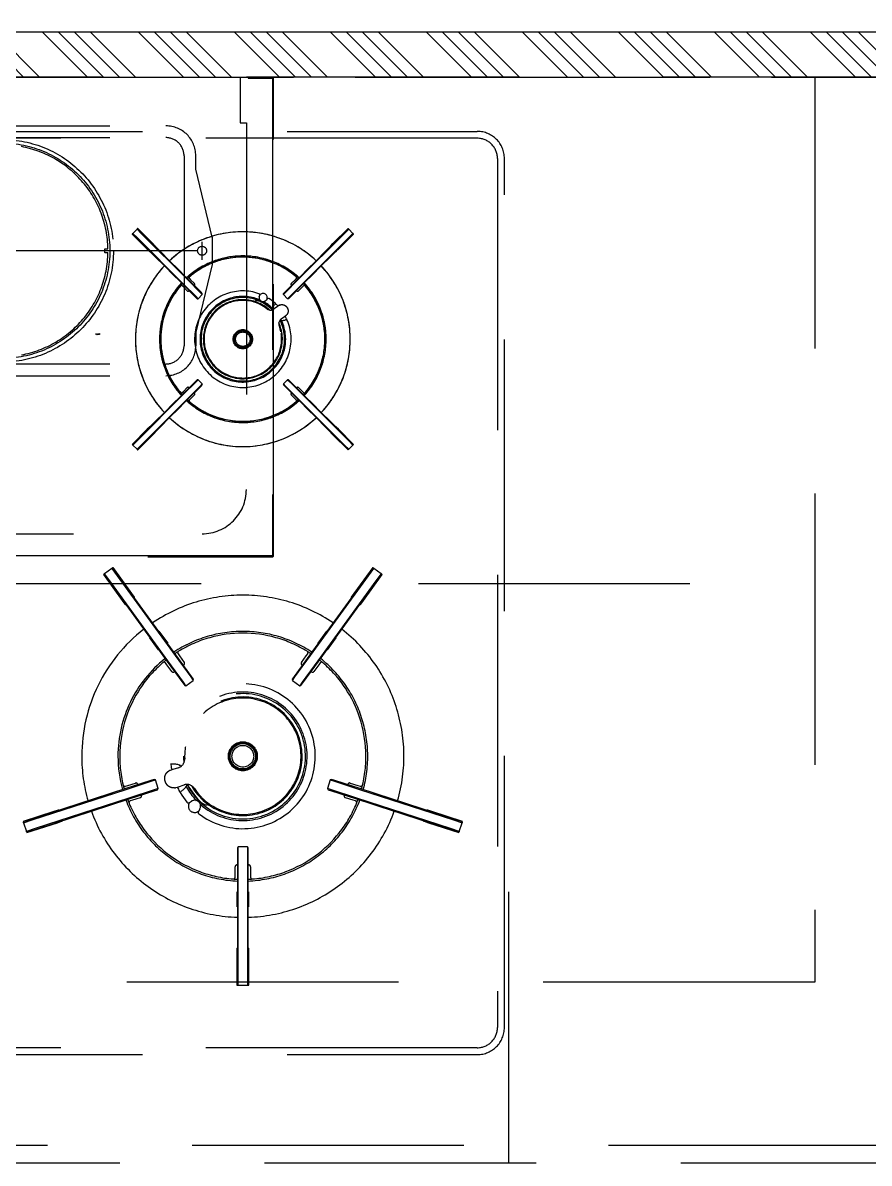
# Model space of a CAD drawing. Header units: millimetres. Extents: x 6886222 to 6919728, y 230959 to 276095.
# Drawn here: x 6907734 to 6908202, y 247744 to 248374 of the extents above; entities that cross this region are included whole.
import ezdxf
from ezdxf.xclip import XClip

# ---------------------------------------------------------------- set-up
doc = ezdxf.new("R2010")
doc.units = ezdxf.units.MM
doc.header["$LTSCALE"] = 100
doc.header["$XCLIPFRAME"] = 2
for name, pattern in [('ST-DASH', [2.7, 1.5, -1.2]), ('U-74D-EX$0$HID', [2.3, 1.5, -0.8]), ('Udw-301-L-TF$0$HID', [2.3, 1.5, -0.8])]:
    doc.linetypes.add(name, pattern=pattern)
for name, color, linetype in [('BP', 7, 'Continuous'), ('U-74D-EX$0$FUR_미설치가구', 8, 'U-74D-EX$0$HID'), ('Udw-301-L-TF$0$FUR_미설치가구', 8, 'Udw-301-L-TF$0$HID'), ('결로방지', 4, 'ST-DASH')]:
    doc.layers.add(name, color=color, linetype=linetype)
doc.layers.add('U-74D-EX$0$MC', color=152, linetype='Continuous', plot=False)
pattern_1 = [(225, (-282581.99, -505929.99), (26.5165043, -26.5165043), []), (225, (-282590.83, -505929.99), (26.5165043, -26.5165043), []), (225, (-282599.67, -505929.99), (26.5165043, -26.5165043), []), (225, (-282608.508, -505929.99), (26.5165043, -26.5165043), [])]

# ---------------------------------------------------------------- blocks, each defined once
blk = doc.blocks.new('Udw-301-L-TF$0$74D_주방가구_1')
at = {"layer": 'Udw-301-L-TF$0$FUR_미설치가구', "linetype": 'Udw-301-L-TF$0$HID'}
h = blk.add_hatch(dxfattribs=at)
h.set_pattern_fill('ANSI34', color=256, scale=50, angle=180)
h.set_pattern_definition(pattern_1)
h.paths.add_polyline_path([(-3000, -745), (-2975, -745), (-2975, -25), (-25, -25), (-25, -2480), (0, -2480), (0, 0), (-3000, 0)])
for points in [[(-25, -2480), (-25, -25), (-2975, -25), (-2975, -745), (-3000, -745), (-3000, 0), (0, 0), (0, -2480)], [(-2975, -700), (-2975, -25), (-25, -25), (-25, -2500), (-1880, -2500), (-1880, -1800), (-625, -1800), (-625, -700)]]:
    blk.add_lwpolyline(points, close=True, dxfattribs=at)
blk = doc.blocks.new('Udw-301-L-TF', base_point=(-290, 0))
at = {"rotation": 90}
blk.add_blockref('Udw-301-L-TF$0$74D_주방가구_1', (-10, -200), dxfattribs=at)
blk = doc.blocks.new('U-74D-EX$0$74D_주방가구_1')
at = {"layer": 'U-74D-EX$0$FUR_미설치가구', "linetype": 'U-74D-EX$0$HID'}
h = blk.add_hatch(dxfattribs=at)
h.set_pattern_fill('ANSI34', color=256, scale=50, angle=180)
h.set_pattern_definition(pattern_1)
h.paths.add_polyline_path([(-3000, -745), (-2975, -745), (-2975, -25), (-25, -25), (-25, -2480), (0, -2480), (0, 0), (-3000, 0)])
for p, q in [((-565, -972.49, 0), (-565, -1537.49, 0)), ((-561.2, -1537.49, 0), (-561.2, -972.49, 0)), ((-58.8, -1537.49, 0), (-58.8, -972.49, 0)), ((-55, -972.49, 0), (-55, -1537.49, 0)), ((-120.94, -1382.96, 0), (-120.94, -1166.65, 0)), ((-189.94, -1184.5, 0), (-189.94, -1365.5, 0)), ((-183.44, -1184.5, 0), (-183.44, -1365.5, 0)), ((-58.44, -1184.5, 0), (-58.44, -1365.5, 0)), ((-51.94, -1184.5, 0), (-51.94, -1365.5, 0)), ((-442.38, -1288.7, 0), (-436.91, -1305.52, 0)), ((-441.99, -1289.09, 0), (-441.67, -1288.46, 0)), ((-441.99, -1289.09, 0), (-440.6, -1293.37, 0)), ((-441.91, -1288.53, 0), (-441.67, -1288.46, 0)), ((-436.91, -1286.91, 0), (-441.67, -1288.46, 0)), ((-440.12, -1293.21, 0), (-441.67, -1288.46, 0)), ((-436.91, -1286.91, 0), (-436.68, -1286.83, 0)), ((-436.91, -1286.91, 0), (-435.37, -1291.67, 0)), ((-436.91, -1286.91, 0), (-436.28, -1287.23, 0)), ((-434.89, -1291.51, 0), (-436.28, -1287.23, 0)), ((-430.73, -1303.51, 0), (-436.2, -1286.69, 0)), ((-440.6, -1293.37, 0), (-423.76, -1345.2, 0)), ((-423.28, -1345.04, 0), (-440.12, -1293.21, 0)), ((-435.37, -1291.67, 0), (-418.53, -1343.5, 0)), ((-418.05, -1343.34, 0), (-434.89, -1291.51, 0)), ((-429.96, -1305.89, 0), (-430.73, -1303.51, 0)), ((-436.91, -1305.52, 0), (-436.14, -1307.9, 0)), ((-423.03, -1328.03, 0), (-422.93, -1328, 0)), ((-422.93, -1328, 0), (-420.4, -1335.8, 0)), ((-428.83, -1329.92, 0), (-428.73, -1329.89, 0)), ((-426.29, -1337.72, 0), (-428.83, -1329.92, 0)), ((-303.67, -1334.15, 0), (-347.76, -1366.18, 0)), ((-347.47, -1366.59, 0), (-303.37, -1334.55, 0)), ((-299.78, -1331.01, 0), (-314.09, -1341.41, 0)), ((-300.03, -1331.5, 0), (-303.67, -1334.15, 0)), ((-303.37, -1334.55, 0), (-299.33, -1331.61, 0)), ((-300.03, -1331.5, 0), (-299.33, -1331.61, 0)), ((-299.48, -1331.41, 0), (-299.33, -1331.61, 0)), ((-296.39, -1335.66, 0), (-299.33, -1331.61, 0)), ((-121.94, -1332, 0), (-121.94, -1333.49, 0)), ((-120.44, -1331.5, 0), (-121.44, -1331.5, 0)), ((-119.94, -1332, 0), (-119.94, -1333.49, 0)), ((-426.2, -1337.68, 0), (-426.29, -1337.72, 0)), ((-420.4, -1335.8, 0), (-420.49, -1335.83, 0)), ((-300.43, -1338.6, 0), (-344.53, -1370.63, 0)), ((-344.23, -1371.04, 0), (-300.14, -1339, 0)), ((-314.09, -1341.41, 0), (-316.11, -1342.88, 0)), ((-310.27, -1346.67, 0), (-295.96, -1336.27, 0)), ((-296.39, -1335.66, 0), (-300.43, -1338.6, 0)), ((-300.14, -1339, 0), (-296.5, -1336.36, 0)), ((-296.39, -1335.66, 0), (-296.5, -1336.36, 0)), ((-296.39, -1335.66, 0), (-296.24, -1335.86, 0)), ((-424.48, -1347.02, 0), (-424.88, -1345.78, 0)), ((-423.09, -1351.29, 0), (-424.48, -1347.02, 0)), ((-423.76, -1345.2, 0), (-419.25, -1359.08, 0)), ((-418.76, -1358.95, 0), (-423.28, -1345.04, 0)), ((-418.53, -1343.5, 0), (-414.01, -1357.4, 0)), ((-413.54, -1357.23, 0), (-418.05, -1343.34, 0)), ((-416.8, -1343.15, 0), (-416.4, -1344.39, 0)), ((-416.4, -1344.39, 0), (-415.01, -1348.66, 0)), ((-312.29, -1348.14, 0), (-310.27, -1346.67, 0)), ((-228.25, -1347.18, 0), (-230.61, -1349.54, 0)), ((-228.25, -1347.18, 0), (-228.13, -1347.06, 0)), ((-228.25, -1347.18, 0), (-225.89, -1349.54, 0)), ((-228.25, -1347.18, 0), (-227.78, -1347.18, 0)), ((-219.55, -1355.17, 0), (-227.89, -1346.83, 0)), ((-225.66, -1349.3, 0), (-227.78, -1347.18, 0)), ((-111.7, -1346.83, 0), (-120.04, -1355.17, 0)), ((-111.81, -1347.18, 0), (-113.93, -1349.3, 0)), ((-113.7, -1349.54, 0), (-111.34, -1347.18, 0)), ((-111.81, -1347.18, 0), (-111.34, -1347.18, 0)), ((-111.46, -1347.06, 0), (-111.34, -1347.18, 0)), ((-108.98, -1349.54, 0), (-111.34, -1347.18, 0)), ((-421.59, -1351.86, 0), (-421.83, -1351.93, 0)), ((-415.65, -1349.92, 0), (-415.89, -1350, 0)), ((-230.96, -1349.89, 0), (-222.62, -1358.23, 0)), ((-230.72, -1349.66, 0), (-230.61, -1349.54, 0)), ((-228.25, -1351.89, 0), (-230.61, -1349.54, 0)), ((-230.61, -1350.01, 0), (-230.61, -1349.54, 0)), ((-230.61, -1350.01, 0), (-228.48, -1352.13, 0)), ((-228.48, -1352.13, 0), (-202.79, -1377.82, 0)), ((-202.56, -1377.59, 0), (-228.25, -1351.89, 0)), ((-225.89, -1349.54, 0), (-200.2, -1375.23, 0)), ((-199.97, -1374.99, 0), (-225.66, -1349.3, 0)), ((-113.93, -1349.3, 0), (-139.63, -1374.99, 0)), ((-139.39, -1375.23, 0), (-113.7, -1349.54, 0)), ((-111.34, -1351.89, 0), (-137.03, -1377.59, 0)), ((-136.8, -1377.82, 0), (-111.11, -1352.13, 0)), ((-116.97, -1358.23, 0), (-108.63, -1349.89, 0)), ((-108.98, -1349.54, 0), (-111.34, -1351.89, 0)), ((-111.11, -1352.13, 0), (-108.98, -1350.01, 0)), ((-108.98, -1349.54, 0), (-108.98, -1350.01, 0)), ((-108.98, -1349.54, 0), (-108.87, -1349.66, 0)), ((-419.25, -1359.08, 0), (-418.66, -1360.89, 0)), ((-418.03, -1361.21, 0), (-418.76, -1358.95, 0)), ((-418.03, -1361.21, 0), (-413.27, -1359.67, 0)), ((-414.01, -1357.4, 0), (-413.27, -1359.67, 0)), ((-412.95, -1359.04, 0), (-413.54, -1357.23, 0)), ((-413.27, -1359.67, 0), (-412.95, -1359.04, 0)), ((-341.43, -1361.46, 0), (-334.79, -1356.64, 0)), ((-334.79, -1356.64, 0), (-334.73, -1356.72, 0)), ((-222.62, -1358.23, 0), (-221.44, -1359.41, 0)), ((-218.37, -1356.35, 0), (-219.55, -1355.17, 0)), ((-120.04, -1355.17, 0), (-121.22, -1356.35, 0)), ((-118.15, -1359.41, 0), (-116.97, -1358.23, 0)), ((-418.66, -1360.89, 0), (-418.03, -1361.21, 0)), ((-347.76, -1366.18, 0), (-359.57, -1374.76, 0)), ((-359.29, -1375.18, 0), (-347.47, -1366.59, 0)), ((-353.35, -1368.7, 0), (-349.72, -1366.06, 0)), ((-349.72, -1366.06, 0), (-348.66, -1365.29, 0)), ((-341.37, -1361.54, 0), (-341.43, -1361.46, 0)), ((-337.78, -1366.47, 0), (-337.84, -1366.39, 0)), ((-331.15, -1361.65, 0), (-337.78, -1366.47, 0)), ((-331.21, -1361.57, 0), (-331.15, -1361.65, 0)), ((-417.49, -1370.95, 0), (-417.03, -1372.36, 0)), ((-417.03, -1372.36, 0), (-416.01, -1375.51, 0)), ((-407.52, -1369.27, 0), (-407.98, -1367.86, 0)), ((-406.5, -1372.42, 0), (-407.52, -1369.27, 0)), ((-404.72, -1372.78, 0), (-404.76, -1372.78, 0)), ((-344.53, -1370.63, 0), (-356.36, -1379.23, 0)), ((-356.04, -1379.62, 0), (-344.23, -1371.04, 0)), ((-353.42, -1370.3, 0), (-353.57, -1370.1, 0)), ((-344.72, -1372.94, 0), (-348.35, -1375.57, 0)), ((-343.66, -1372.17, 0), (-344.72, -1372.94, 0)), ((-210.43, -1370.28, 0), (-210.38, -1370.23, 0)), ((-206.56, -1374.14, 0), (-210.43, -1370.28, 0)), ((-207.55, -1367.4, 0), (-207.51, -1367.36, 0)), ((-207.51, -1367.36, 0), (-203.64, -1371.22, 0)), ((-203.64, -1371.22, 0), (-203.69, -1371.27, 0)), ((-135.95, -1371.22, 0), (-132.08, -1367.36, 0)), ((-135.9, -1371.27, 0), (-135.95, -1371.22, 0)), ((-129.16, -1370.28, 0), (-133.03, -1374.14, 0)), ((-132.08, -1367.36, 0), (-132.04, -1367.4, 0)), ((-129.21, -1370.23, 0), (-129.16, -1370.28, 0)), ((-425.82, -1378.44, 0), (-425.06, -1379.57, 0)), ((-417.2, -1376.82, 0), (-417.24, -1376.85, 0)), ((-361.22, -1376.58, 0), (-359.29, -1375.18, 0)), ((-361.11, -1375.88, 0), (-361.22, -1376.58, 0)), ((-361.22, -1376.58, 0), (-358.28, -1380.62, 0)), ((-359.57, -1374.76, 0), (-361.11, -1375.88, 0)), ((-356.36, -1379.23, 0), (-358.28, -1380.62, 0)), ((-357.58, -1380.74, 0), (-356.04, -1379.62, 0)), ((-349.75, -1375.35, 0), (-349.9, -1375.15, 0)), ((-206.52, -1374.1, 0), (-206.56, -1374.14, 0)), ((-202.67, -1379.12, 0), (-203.29, -1378.51, 0)), ((-202.79, -1377.82, 0), (-195.91, -1384.7, 0)), ((-200.55, -1381.24, 0), (-202.67, -1379.12, 0)), ((-195.66, -1384.48, 0), (-202.56, -1377.59, 0)), ((-200.2, -1375.23, 0), (-193.31, -1382.12, 0)), ((-193.08, -1381.87, 0), (-199.97, -1374.99, 0)), ((-199.28, -1374.5, 0), (-198.66, -1375.12, 0)), ((-198.66, -1375.12, 0), (-196.55, -1377.23, 0)), ((-196.55, -1378.18, 0), (-196.67, -1378.29, 0)), ((-68.44, -1375.5, 0), (-173.44, -1375.5, 0)), ((-139.63, -1374.99, 0), (-146.51, -1381.87, 0)), ((-146.28, -1382.12, 0), (-139.39, -1375.23, 0)), ((-137.03, -1377.59, 0), (-143.93, -1384.48, 0)), ((-143.68, -1384.7, 0), (-136.8, -1377.82, 0)), ((-143.04, -1377.23, 0), (-140.93, -1375.12, 0)), ((-142.93, -1378.29, 0), (-143.04, -1378.18, 0)), ((-140.93, -1375.12, 0), (-140.31, -1374.5, 0)), ((-136.92, -1379.12, 0), (-139.04, -1381.24, 0)), ((-136.3, -1378.51, 0), (-136.92, -1379.12, 0)), ((-133.03, -1374.14, 0), (-133.07, -1374.1, 0)), ((-429.47, -1384.14, 0), (-430.63, -1383.42, 0)), ((-358.28, -1380.62, 0), (-357.58, -1380.74, 0)), ((-199.49, -1381.12, 0), (-199.61, -1381.24, 0)), ((-195.91, -1384.7, 0), (-195.02, -1385.6, 0)), ((-194.54, -1385.6, 0), (-195.66, -1384.48, 0)), ((-195.02, -1385.6, 0), (-194.54, -1385.6, 0)), ((-194.54, -1385.6, 0), (-192.19, -1383.24, 0)), ((-193.31, -1382.12, 0), (-192.19, -1383.24, 0)), ((-192.19, -1382.77, 0), (-193.08, -1381.87, 0)), ((-192.19, -1383.24, 0), (-192.19, -1382.77, 0)), ((-165.94, -1382, 0), (-173.44, -1382, 0)), ((-128.44, -1391, 0), (-165.94, -1382, 0)), ((-146.51, -1381.87, 0), (-147.4, -1382.77, 0)), ((-147.4, -1383.24, 0), (-146.28, -1382.12, 0)), ((-147.4, -1382.77, 0), (-147.4, -1383.24, 0)), ((-147.4, -1383.24, 0), (-145.05, -1385.6, 0)), ((-143.93, -1384.48, 0), (-145.05, -1385.6, 0)), ((-145.05, -1385.6, 0), (-144.57, -1385.6, 0)), ((-144.57, -1385.6, 0), (-143.68, -1384.7, 0)), ((-139.98, -1381.24, 0), (-140.1, -1381.12, 0)), ((-125.94, -1385.5, 0), (-115.94, -1385.5, 0)), ((-113.44, -1391, 0), (-75.94, -1382, 0)), ((-75.94, -1382, 0), (-68.44, -1382, 0)), ((-113.44, -1391, 0), (-128.44, -1391, 0)), ((-509, -1404.74, 0), (-526.69, -1404.74, 0)), ((-506.5, -1404.74, 0), (-509, -1404.74, 0)), ((-483.3, -1404.89, 0), (-475.1, -1404.89, 0)), ((-483.3, -1404.99, 0), (-483.3, -1404.89, 0)), ((-475.1, -1404.89, 0), (-475.1, -1404.99, 0)), ((-466.99, -1403.74, 0), (-465.69, -1403.74, 0)), ((-465.69, -1403.74, 0), (-461.2, -1403.74, 0)), ((-460.2, -1404.74, 0), (-460.2, -1404.99, 0)), ((-405.5, -1402.68, 0), (-405.78, -1402.25, 0)), ((-403.27, -1400.6, 0), (-402.99, -1401.03, 0)), ((-526.7, -1405.49, 0), (-526.2, -1404.99, 0)), ((-526.7, -1405.49, 0), (-526.7, -1405.24, 0)), ((-526.7, -1405.49, 0), (-526.7, -1410.49, 0)), ((-526.7, -1405.49, 0), (-521.7, -1405.49, 0)), ((-521.7, -1410.49, 0), (-526.7, -1410.49, 0)), ((-526.2, -1410.99, 0), (-526.7, -1410.49, 0)), ((-526.7, -1410.74, 0), (-526.7, -1410.49, 0)), ((-521.7, -1404.99, 0), (-526.2, -1404.99, 0)), ((-526.2, -1410.99, 0), (-521.7, -1410.99, 0)), ((-467.2, -1404.99, 0), (-521.7, -1404.99, 0)), ((-521.7, -1405.49, 0), (-467.2, -1405.49, 0)), ((-467.2, -1410.49, 0), (-521.7, -1410.49, 0)), ((-521.7, -1410.99, 0), (-467.2, -1410.99, 0)), ((-483.3, -1411.09, 0), (-483.3, -1410.99, 0)), ((-475.1, -1411.09, 0), (-483.3, -1411.09, 0)), ((-475.1, -1410.99, 0), (-475.1, -1411.09, 0)), ((-452.6, -1404.99, 0), (-467.2, -1404.99, 0)), ((-467.2, -1405.49, 0), (-452.58, -1405.49, 0)), ((-452.58, -1410.49, 0), (-467.2, -1410.49, 0)), ((-467.2, -1410.99, 0), (-452.6, -1410.99, 0)), ((-460.2, -1410.99, 0), (-460.2, -1411.24, 0)), ((-450.7, -1404.99, 0), (-452.6, -1404.99, 0)), ((-452.6, -1410.99, 0), (-450.7, -1410.99, 0)), ((-452.58, -1405.49, 0), (-450.2, -1405.49, 0)), ((-450.2, -1410.49, 0), (-452.58, -1410.49, 0)), ((-450.2, -1405.49, 0), (-450.7, -1404.99, 0)), ((-450.7, -1410.99, 0), (-450.2, -1410.49, 0)), ((-450.2, -1410.49, 0), (-450.2, -1405.49, 0)), ((-50.3, -1409.94, 0), (-252.8, -1409.94, 0)), ((-25, -1406.44, 0), (-50.3, -1406.44, 0)), ((-50.3, -1406.44, 0), (-50.3, -1409.94, 0)), ((-526.69, -1411.24, 0), (-509, -1411.24, 0)), ((-509, -1411.24, 0), (-506.5, -1411.24, 0)), ((-465.69, -1412.24, 0), (-466.99, -1412.24, 0)), ((-461.2, -1412.24, 0), (-465.69, -1412.24, 0)), ((-170.21, -1413.31, 0), (-170.24, -1412.97, 0)), ((-168.26, -1412.75, 0), (-168.22, -1413.09, 0)), ((-146.32, -1417.08, 0), (-145.44, -1417.3, 0)), ((-147.47, -1421.45, 0), (-148.18, -1420.89, 0)), ((-159.67, -1429.38, 0), (-159.65, -1429.38, 0)), ((-158.47, -1429.25, 0), (-157.17, -1431.03, 0)), ((-151.78, -1427.11, 0), (-153.08, -1425.33, 0)), ((-152.59, -1424.25, 0), (-152.58, -1424.23, 0)), ((-151.2, -1427.92, 0), (-151.78, -1427.11, 0)), ((-358.28, -1435.36, 0), (-361.22, -1439.4, 0)), ((-357.58, -1435.25, 0), (-358.28, -1435.36, 0)), ((-358.28, -1435.36, 0), (-356.36, -1436.76, 0)), ((-356.04, -1436.37, 0), (-357.58, -1435.25, 0)), ((-344.23, -1444.95, 0), (-356.04, -1436.37, 0)), ((-195.91, -1431.28, 0), (-202.79, -1438.16, 0)), ((-202.67, -1436.86, 0), (-200.55, -1434.74, 0)), ((-202.56, -1438.4, 0), (-195.66, -1431.5, 0)), ((-193.31, -1433.86, 0), (-200.2, -1440.75, 0)), ((-199.97, -1440.99, 0), (-193.08, -1434.11, 0)), ((-199.61, -1434.74, 0), (-199.49, -1434.86, 0)), ((-195.02, -1430.38, 0), (-195.91, -1431.28, 0)), ((-195.66, -1431.5, 0), (-194.54, -1430.38, 0)), ((-194.54, -1430.38, 0), (-195.02, -1430.38, 0)), ((-192.19, -1432.74, 0), (-194.54, -1430.38, 0)), ((-192.19, -1432.74, 0), (-193.31, -1433.86, 0)), ((-193.08, -1434.11, 0), (-192.19, -1433.21, 0)), ((-192.19, -1433.21, 0), (-192.19, -1432.74, 0)), ((-157.17, -1431.03, 0), (-156.59, -1431.83, 0)), ((-147.4, -1432.74, 0), (-145.05, -1430.38, 0)), ((-147.4, -1432.74, 0), (-146.28, -1433.86, 0)), ((-147.4, -1433.21, 0), (-147.4, -1432.74, 0)), ((-146.51, -1434.11, 0), (-147.4, -1433.21, 0)), ((-139.63, -1440.99, 0), (-146.51, -1434.11, 0)), ((-146.28, -1433.86, 0), (-139.39, -1440.75, 0)), ((-143.93, -1431.5, 0), (-145.05, -1430.38, 0)), ((-145.05, -1430.38, 0), (-144.57, -1430.38, 0)), ((-144.57, -1430.38, 0), (-143.68, -1431.28, 0)), ((-137.03, -1438.4, 0), (-143.93, -1431.5, 0)), ((-143.68, -1431.28, 0), (-136.8, -1438.16, 0)), ((-139.98, -1434.74, 0), (-140.1, -1434.86, 0)), ((-136.92, -1436.86, 0), (-139.04, -1434.74, 0)), ((-359.29, -1440.8, 0), (-361.22, -1439.4, 0)), ((-361.22, -1439.4, 0), (-361.11, -1440.1, 0)), ((-361.11, -1440.1, 0), (-359.57, -1441.22, 0)), ((-359.57, -1441.22, 0), (-347.76, -1449.8, 0)), ((-347.47, -1449.4, 0), (-359.29, -1440.8, 0)), ((-356.36, -1436.76, 0), (-344.53, -1445.35, 0)), ((-349.9, -1440.83, 0), (-349.75, -1440.63, 0)), ((-348.35, -1440.41, 0), (-344.72, -1443.05, 0)), ((-202.79, -1438.16, 0), (-228.48, -1463.85, 0)), ((-228.25, -1464.09, 0), (-202.56, -1438.4, 0)), ((-200.2, -1440.75, 0), (-225.89, -1466.45, 0)), ((-225.66, -1466.68, 0), (-199.97, -1440.99, 0)), ((-210.43, -1445.7, 0), (-206.56, -1441.84, 0)), ((-206.56, -1441.84, 0), (-206.52, -1441.89, 0)), ((-203.29, -1437.47, 0), (-202.67, -1436.86, 0)), ((-198.66, -1440.87, 0), (-199.28, -1441.48, 0)), ((-196.55, -1438.75, 0), (-198.66, -1440.87, 0)), ((-196.67, -1437.69, 0), (-196.55, -1437.81, 0)), ((-142.93, -1437.69, 0), (-143.04, -1437.81, 0)), ((-143.04, -1438.75, 0), (-140.93, -1440.87, 0)), ((-140.93, -1440.87, 0), (-140.31, -1441.48, 0)), ((-113.93, -1466.68, 0), (-139.63, -1440.99, 0)), ((-139.39, -1440.75, 0), (-113.7, -1466.45, 0)), ((-111.34, -1464.09, 0), (-137.03, -1438.4, 0)), ((-136.3, -1437.47, 0), (-136.92, -1436.86, 0)), ((-136.8, -1438.16, 0), (-111.11, -1463.85, 0)), ((-133.03, -1441.84, 0), (-133.07, -1441.89, 0)), ((-129.16, -1445.7, 0), (-133.03, -1441.84, 0)), ((-353.57, -1445.89, 0), (-353.42, -1445.69, 0)), ((-349.72, -1449.92, 0), (-353.35, -1447.28, 0)), ((-344.72, -1443.05, 0), (-343.66, -1443.81, 0)), ((-344.53, -1445.35, 0), (-300.43, -1477.38, 0)), ((-300.14, -1476.98, 0), (-344.23, -1444.95, 0)), ((-210.38, -1445.75, 0), (-210.43, -1445.7, 0)), ((-207.51, -1448.63, 0), (-207.55, -1448.58, 0)), ((-203.64, -1444.76, 0), (-207.51, -1448.63, 0)), ((-203.69, -1444.71, 0), (-203.64, -1444.76, 0)), ((-135.9, -1444.71, 0), (-135.95, -1444.76, 0)), ((-135.95, -1444.76, 0), (-132.08, -1448.63, 0)), ((-132.08, -1448.63, 0), (-132.04, -1448.58, 0)), ((-129.21, -1445.75, 0), (-129.16, -1445.7, 0)), ((-418.66, -1455.09, 0), (-419.25, -1456.9, 0)), ((-418.76, -1457.03, 0), (-418.03, -1454.77, 0)), ((-418.03, -1454.77, 0), (-418.66, -1455.09, 0)), ((-413.27, -1456.32, 0), (-418.03, -1454.77, 0)), ((-348.66, -1450.69, 0), (-349.72, -1449.92, 0)), ((-347.76, -1449.8, 0), (-303.67, -1481.83, 0)), ((-303.37, -1481.43, 0), (-347.47, -1449.4, 0)), ((-341.43, -1454.52, 0), (-341.37, -1454.44, 0)), ((-334.79, -1459.34, 0), (-341.43, -1454.52, 0)), ((-337.84, -1449.59, 0), (-337.78, -1449.51, 0)), ((-337.78, -1449.51, 0), (-331.15, -1454.33, 0)), ((-331.15, -1454.33, 0), (-331.21, -1454.41, 0)), ((-419.25, -1456.9, 0), (-423.76, -1470.79, 0)), ((-423.28, -1470.94, 0), (-418.76, -1457.03, 0)), ((-414.01, -1458.58, 0), (-418.53, -1472.48, 0)), ((-418.05, -1472.64, 0), (-413.54, -1458.76, 0)), ((-413.27, -1456.32, 0), (-414.01, -1458.58, 0)), ((-413.54, -1458.76, 0), (-412.95, -1456.95, 0)), ((-412.95, -1456.95, 0), (-413.27, -1456.32, 0)), ((-334.73, -1459.26, 0), (-334.79, -1459.34, 0)), ((-222.62, -1457.75, 0), (-230.96, -1466.09, 0)), ((-227.89, -1469.15, 0), (-219.55, -1460.81, 0)), ((-221.44, -1456.57, 0), (-222.62, -1457.75, 0)), ((-219.55, -1460.81, 0), (-218.37, -1459.63, 0)), ((-120.04, -1460.81, 0), (-121.22, -1459.63, 0)), ((-111.7, -1469.15, 0), (-120.04, -1460.81, 0)), ((-118.15, -1456.57, 0), (-116.97, -1457.75, 0)), ((-116.97, -1457.75, 0), (-108.63, -1466.09, 0)), ((-424.48, -1468.96, 0), (-423.09, -1464.69, 0)), ((-421.83, -1464.05, 0), (-421.59, -1464.13, 0)), ((-415.01, -1467.32, 0), (-416.4, -1471.59, 0)), ((-415.89, -1465.98, 0), (-415.65, -1466.06, 0)), ((-310.27, -1469.31, 0), (-312.29, -1467.84, 0)), ((-230.61, -1466.45, 0), (-230.72, -1466.33, 0)), ((-228.48, -1463.85, 0), (-230.61, -1465.97, 0)), ((-230.61, -1466.45, 0), (-228.25, -1464.09, 0)), ((-230.61, -1466.45, 0), (-230.61, -1465.97, 0)), ((-230.61, -1466.45, 0), (-228.25, -1468.8, 0)), ((-225.89, -1466.45, 0), (-228.25, -1468.8, 0)), ((-227.78, -1468.8, 0), (-225.66, -1466.68, 0)), ((-111.81, -1468.8, 0), (-113.93, -1466.68, 0)), ((-113.7, -1466.45, 0), (-111.34, -1468.8, 0)), ((-108.98, -1466.45, 0), (-111.34, -1464.09, 0)), ((-108.98, -1466.45, 0), (-111.34, -1468.8, 0)), ((-111.11, -1463.85, 0), (-108.98, -1465.97, 0)), ((-108.98, -1466.45, 0), (-108.98, -1465.97, 0)), ((-108.98, -1466.45, 0), (-108.87, -1466.33, 0)), ((-423.76, -1470.79, 0), (-440.6, -1522.62, 0)), ((-440.12, -1522.77, 0), (-423.28, -1470.94, 0)), ((-418.53, -1472.48, 0), (-435.37, -1524.32, 0)), ((-434.89, -1524.47, 0), (-418.05, -1472.64, 0)), ((-424.88, -1470.2, 0), (-424.48, -1468.96, 0)), ((-416.4, -1471.59, 0), (-416.8, -1472.83, 0)), ((-316.11, -1473.1, 0), (-314.09, -1474.57, 0)), ((-295.96, -1479.71, 0), (-310.27, -1469.31, 0)), ((-227.78, -1468.8, 0), (-228.25, -1468.8, 0)), ((-228.13, -1468.92, 0), (-228.25, -1468.8, 0)), ((-111.81, -1468.8, 0), (-111.34, -1468.8, 0)), ((-111.46, -1468.92, 0), (-111.34, -1468.8, 0)), ((-428.83, -1486.07, 0), (-426.29, -1478.27, 0)), ((-426.29, -1478.27, 0), (-426.2, -1478.3, 0)), ((-420.4, -1480.18, 0), (-422.93, -1487.98, 0)), ((-420.49, -1480.15, 0), (-420.4, -1480.18, 0)), ((-314.09, -1474.57, 0), (-299.78, -1484.97, 0)), ((-300.43, -1477.38, 0), (-296.39, -1480.32, 0)), ((-296.5, -1479.63, 0), (-300.14, -1476.98, 0)), ((-299.33, -1484.37, 0), (-296.39, -1480.32, 0)), ((-296.5, -1479.63, 0), (-296.39, -1480.32, 0)), ((-296.24, -1480.12, 0), (-296.39, -1480.32, 0)), ((-428.73, -1486.1, 0), (-428.83, -1486.07, 0)), ((-303.67, -1481.83, 0), (-300.03, -1484.48, 0)), ((-299.33, -1484.37, 0), (-303.37, -1481.43, 0)), ((-299.33, -1484.37, 0), (-300.03, -1484.48, 0)), ((-299.33, -1484.37, 0), (-299.48, -1484.57, 0)), ((-422.93, -1487.98, 0), (-423.03, -1487.95, 0)), ((-436.91, -1510.46, 0), (-442.38, -1527.29, 0)), ((-436.14, -1508.08, 0), (-436.91, -1510.46, 0)), ((-430.73, -1512.47, 0), (-429.96, -1510.09, 0)), ((-436.2, -1529.3, 0), (-430.73, -1512.47, 0)), ((-440.6, -1522.62, 0), (-441.99, -1526.9, 0)), ((-441.67, -1527.53, 0), (-440.12, -1522.77, 0)), ((-435.37, -1524.32, 0), (-436.91, -1529.07, 0)), ((-436.28, -1528.75, 0), (-434.89, -1524.47, 0)), ((-441.67, -1527.53, 0), (-441.99, -1526.9, 0)), ((-441.67, -1527.53, 0), (-441.91, -1527.45, 0)), ((-441.67, -1527.53, 0), (-436.91, -1529.07, 0)), ((-436.28, -1528.75, 0), (-436.91, -1529.07, 0)), ((-436.68, -1529.15, 0), (-436.91, -1529.07, 0)), ((-70, -1548.69, 0), (-550, -1548.69, 0)), ((-625, -1555, 0), (-415, -1555, 0)), ((-625, -1555, 0), (-425, -1555, 0)), ((-550, -1552.49, 0), (-70, -1552.49, 0))]:
    blk.add_line(p, q, dxfattribs=at)
for points in [[(-25, -2480), (-25, -25), (-2975, -25), (-2975, -745), (-3000, -745), (-3000, 0), (0, 0), (0, -2480)], [(-2975, -700), (-2975, -25), (-25, -25), (-25, -2500), (-1880, -2500), (-1880, -1800), (-625, -1800), (-625, -700)]]:
    blk.add_lwpolyline(points, close=True, dxfattribs=at)
blk.add_lwpolyline([(-2975, -690), (-615, -690), (-615, -1810), (-1870, -1810), (-1870, -2490), (-345, -2490)], dxfattribs=at)
at = {"layer": 'U-74D-EX$0$FUR_미설치가구', "linetype": 'U-74D-EX$0$HID', "elevation": 0}
blk.add_lwpolyline([(-525, -825.94), (-25, -825.94), (-25, -1723.94), (-525, -1723.94)], close=True, dxfattribs=at)
for points in [[(-25.6, -1424.34), (-289.4, -1424.34), (-289.4, -1125.54), (-25.6, -1125.54), (-25.6, -1138.94), (-25, -1138.94), (-25, -1125.54, 0.414214), (-25.6, -1124.94), (-289.4, -1124.94, 0.414214), (-290, -1125.54), (-290, -1424.34, 0.414214), (-289.4, -1424.94), (-25.6, -1424.94, 0.414214), (-25, -1424.34), (-25, -1410.94), (-25.6, -1410.94)], [(-166.57, -1328.86), (-167.14, -1328.86), (-167.34, -1327.58, 0.138775), (-166.93, -1326.56)]]:
    blk.add_lwpolyline(points, format="xyb", close=True, dxfattribs=at)
blk.add_lwpolyline([(-25, -1143.44), (-50.3, -1143.44), (-50.3, -1139.94), (-252.8, -1139.94, 0.414214), (-277.3, -1164.44), (-277.3, -1385.44)], format="xyb", dxfattribs=at)
at = {"layer": 'U-74D-EX$0$FUR_미설치가구', "linetype": 'U-74D-EX$0$HID'}
for centre, radius in [((-120.94, -1275, 0), 61.5), ((-120.94, -1275, 0), 59.5), ((-120.94, -1385.5, 0), 2.5), ((-400.2, -1407.99, 0), 8), ((-400.2, -1407.99, 0), 7.5), ((-400.2, -1407.99, 0), 7), ((-400.2, -1407.99, 0), 6), ((-169.8, -1407.99, 0), 5.33), ((-169.8, -1407.99, 0), 5), ((-169.8, -1407.99, 0), 4.67), ((-169.8, -1407.99, 0), 4)]:
    blk.add_circle(centre, radius, dxfattribs=at)
for centre, radius, start, end in [((-440.75, -1292.66, 0), 4.29, 105.61333, 112.29689), ((-435.29, -1290.49, 0), 3.91, 103.38, 110.70979), ((-120.94, -1275, 0.12), 58.5, 190.48971, 269.02054), ((-120.94, -1275, 0.12), 58.5, 270.97946, 349.51029), ((-435.66, -1307.74, 0), 0.5, 198, 258), ((-430.43, -1306.04, 0), 0.5, 318, 18), ((-400.2, -1407.99, 0), 89, 90, 106.06832), ((-400.2, -1407.99, 0), 89, 37.93168, 90), ((-400.2, -1407.99, 0), 89, 109.93168, 178.06832), ((-303.05, -1333.79, 0), 4.29, 33.61333, 40.29689), ((-121.44, -1332, 0), 0.5, 90, 180), ((-120.44, -1332, 0), 0.5, 0, 90), ((-400.2, -1407.99, 0), 69, 90, 105.50809), ((-400.2, -1407.99, 0), 68, 103.5058, 105.21964), ((-415.85, -1342.84, 0), 1, 103.5058, 198), ((-400.2, -1407.99, 0), 68, 40.4942, 103.5058), ((-400.2, -1407.99, 0), 69, 38.49191, 90), ((-299.3, -1338.31, 0), 3.91, 31.38, 38.70979), ((-400.2, -1407.99, 0), 69, 110.49191, 177.50809), ((-400.2, -1407.99, 0), 68, 112.4942, 175.5058), ((-400.2, -1407.99, 0), 68, 110.78036, 112.49403), ((-425.83, -1346.09, 0), 1, 18, 112.4942), ((-400.2, -1407.99, 0), 68, 110.52858, 110.78036), ((-400.2, -1407.99, 0), 68, 105.21964, 105.47142), ((-315.82, -1343.29, 0), 0.5, 126, 186), ((-312.59, -1347.73, 0), 0.5, 246, 306), ((-226.2, -1348.82, 0), 2.61, 130.38, 137.70979), ((-113.56, -1349, 0), 2.86, 42.61333, 49.29689), ((-422.14, -1350.98, 0), 1, 198, 288), ((-415.96, -1348.97, 0), 1, 288, 18), ((-228.79, -1351.76, 0), 2.86, 132.61333, 139.29689), ((-169.8, -1407.99, 0), 59.33, 46.93168, 133.06832), ((-169.8, -1407.99, 0), 59.33, 46.93168, 115.06832), ((-110.62, -1351.58, 0), 2.61, 40.38, 47.70979), ((-400.2, -1407.99, 0), 89, 325.93168, 34.06832), ((-221.2, -1359.18, 0), 0.333, 225, 285), ((-218.61, -1356.58, 0), 0.333, 345, 45), ((-169.8, -1407.99, 0), 59.33, 118.93168, 133.06832), ((-120.98, -1356.58, 0), 0.333, 135, 195), ((-118.39, -1359.18, 0), 0.333, 255, 315), ((-349.25, -1364.48, 0), 1, 306, 40.4942), ((-400.2, -1407.99, 0), 68, 38.52858, 38.78036), ((-169.8, -1407.99, 0), 46, 47.49191, 132.50809), ((-169.8, -1407.99, 0), 45.33, 47.52858, 132.47142), ((-173.44, -1365.5, 0), 16.5, 180, 270), ((-169.8, -1407.99, 0), 46, 47.49191, 114.50809), ((-169.8, -1407.99, 0), 45.33, 49.4942, 112.5058), ((-173.44, -1365.5, 0), 10, 180, 270), ((-68.44, -1365.5, 0), 16.5, 270, 0), ((-68.44, -1365.5, 0), 10, 270, 0), ((-400.2, -1407.99, 0), 40, 142.53685, 95.86136), ((-400.2, -1407.99, 0), 35.5, 139.16928, 97.32141), ((-400.2, -1407.99, 0), 34.6, 117.59635, 98.40365), ((-400.2, -1407.99, 0), 40, 120.13864, 129.46315), ((-400.2, -1407.99, 0), 40, 119.11777, 120.13864), ((-400.2, -1407.99, 0), 40, 115.18076, 119.11777), ((-413.65, -1369.67, 0), 4.05, 188.25823, 198.32744), ((-411.73, -1369.03, 0), 3.93, 17.68909, 27.82432), ((-411.87, -1369.1, 0), 4.08, 17.78958, 18.0231), ((-411.83, -1369.5, 0), 4.16, 17.66822, 17.85539), ((-400.2, -1407.99, 0), 40, 96.88223, 100.81924), ((-401.75, -1370.87, 0), 5, 198, 256.7889), ((-412.56, -1369.95, 0), 7.99, 332.51615, 337.70286), ((-412.56, -1369.95, 0), 8, 337.70087, 6.9833), ((-400.2, -1407.99, 0), 40, 95.86136, 96.88223), ((-412.31, -1369.92, 0), 7.74, 6.96277, 8.24967), ((-352.76, -1369.51, 0), 1, 126, 216), ((-343.08, -1372.98, 0), 1, 31.5058, 126), ((-400.2, -1407.99, 0), 68, 33.21964, 33.47142), ((-400.2, -1407.99, 0), 68, 31.5058, 33.21964), ((-400.2, -1407.99, 0), 69, 326.49191, 33.50809), ((-400.2, -1407.99, 0), 68, 328.4942, 31.5058), ((-169.8, -1407.99, 0), 59.33, 136.93168, 187.06832), ((-169.8, -1407.99, 0), 59.33, 136.93168, 223.06832), ((-169.8, -1407.99, 0), 46, 119.49191, 132.50809), ((-169.8, -1407.99, 0), 45.33, 121.4942, 132.47142), ((-169.8, -1407.99, 0), 59.33, 334.93168, 43.06832), ((-169.8, -1407.99, 0), 59.33, 316.93168, 43.06832), ((-400.2, -1407.99, 0), 32.75, 119.71365, 90), ((-400.2, -1407.99, 0), 32.15, 135.37758, 80.69802), ((-427.75, -1381.39, 0), 3.5, 55.7656, 216.36584), ((-424.98, -1377.88, 0), 1, 129.60125, 186.64949), ((-425, -1377.89, 0), 0.991, 186.6618, 214.12579), ((-400.2, -1407.99, 0), 34.3, 117.01775, 138.44957), ((-427.75, -1381.39, 0), 3.25, 346.10122, 34), ((-400.2, -1407.99, 0), 35.5, 118.67859, 132.83072), ((-412.79, -1370.07, 0), 7.74, 207.75033, 209.03723), ((-412.56, -1369.95, 0), 8, 209.0167, 238.29913), ((-420.77, -1377.05, 0), 5, 318.57721, 18), ((-412.56, -1369.95, 0), 7.99, 238.29714, 243.48385), ((-408.11, -1392.38, 0), 17.1, 117.09932, 118.33456), ((-400.2, -1407.99, 0), 34.6, 116.75208, 116.98608), ((-419.6, -1368.62, 0), 9.3, 293.84658, 294.31342), ((-407.65, -1364.74, 0), 9.29, 281.65273, 282.15387), ((-400.2, -1407.99, 0), 34.6, 99.0178, 99.25154), ((-402.92, -1391.07, 0), 17.47, 97.69642, 98.91022), ((-400.2, -1407.99, 0), 32.75, 90, 96.28635), ((-401.75, -1370.88, 0), 5, 256.78699, 263.9442), ((-401.75, -1370.87, 0), 5, 263.94229, 272.38458), ((-400.2, -1407.99, 0), 32.15, 82.7642, 92.38458), ((-400.2, -1407.98, 0), 32.14, 80.69773, 82.76449), ((-348.94, -1374.77, 0), 1, 216, 306), ((-169.8, -1407.99, 0), 46, 137.49191, 186.50809), ((-169.8, -1407.99, 0), 46, 137.49191, 222.50809), ((-169.8, -1407.99, 0), 45.33, 137.52858, 184.5058), ((-169.8, -1407.99, 0), 45.33, 137.52858, 222.47142), ((-169.8, -1407.99, 0), 45.33, 137.78036, 139.49403), ((-203.76, -1378.98, 0), 0.667, 45, 139.4942), ((-169.8, -1407.99, 0), 45.33, 137.52858, 137.78036), ((-169.8, -1407.99, 0), 45.33, 132.21964, 132.47142), ((-198.81, -1374.03, 0), 0.667, 130.5058, 225), ((-197.02, -1377.7, 0), 0.667, 315, 45), ((-142.57, -1377.7, 0), 0.667, 135, 225), ((-169.8, -1407.99, 0), 45.33, 47.78036, 49.49403), ((-140.78, -1374.03, 0), 0.667, 315, 49.4942), ((-169.8, -1407.99, 0), 45.33, 47.52858, 47.78036), ((-169.8, -1407.99, 0), 45.33, 42.21964, 42.47142), ((-169.8, -1407.99, 0), 45.33, 319.4942, 42.47142), ((-135.83, -1378.98, 0), 0.667, 40.5058, 135), ((-169.8, -1407.99, 0), 45.33, 40.5058, 42.21964), ((-169.8, -1407.99, 0), 46, 335.49191, 42.50809), ((-169.8, -1407.99, 0), 46, 317.49191, 42.50809), ((-169.8, -1407.99, 0), 45.33, 337.4942, 40.5058), ((-431.15, -1384.27, 0), 1, 85.35051, 142.39875), ((-431.15, -1384.26, 0), 0.992, 57.882, 85.33041), ((-427.75, -1381.39, 0), 3.25, 238, 285.89878), ((-422.13, -1388.56, 0), 5, 138.44957, 175.68094), ((-427.2, -1384.64, 0), 0.195, 315.77629, 341.4498), ((-427.75, -1381.39, 0), 3.25, 285.89878, 346.10122), ((-424.36, -1382.25, 0), 0.252, 100.93014, 160.18565), ((-424.48, -1381.82, 0), 0.201, 290.90736, 315.86655), ((-400.21, -1407.98, 0), 32.14, 133.31385, 135.37788), ((-400.2, -1407.99, 0), 32.15, 123.61542, 133.31414), ((-420.77, -1377.05, 0), 5, 303.61542, 311.46339), ((-420.76, -1377.06, 0), 5, 311.46148, 318.57912), ((-252.8, -1385.44, 0), 24.5, 180, 270), ((-200.08, -1380.77, 0), 0.667, 225, 315), ((-169.8, -1407.99, 0), 26.67, 340.53685, 293.86136), ((-169.8, -1407.99, 0), 23.67, 337.16928, 295.32141), ((-169.8, -1407.99, 0), 23.07, 315.59635, 296.40365), ((-139.51, -1380.77, 0), 0.667, 225, 315), ((-432.1, -1387.8, 0), 5, 327.67239, 355.68094), ((-169.8, -1407.99, 0), 21.83, 317.71365, 288), ((-169.8, -1407.99, 0), 21.43, 333.37758, 278.69802), ((-522.79, -1405.06, 0), 3.91, 175.38, 182.70979), ((-506.5, -1405.24, 0), 0.5, 30, 90), ((-400.2, -1407.99, 0), 68, 177.21964, 177.47142), ((-400.2, -1407.99, 0), 68, 175.5058, 177.21964), ((-466.99, -1402.74, 0), 1, 175.5058, 270), ((-461.2, -1404.74, 0), 1, 0, 90), ((-522.41, -1410.92, 0), 4.29, 177.61333, 184.29689), ((-506.5, -1410.74, 0), 0.5, 270, 330), ((-400.2, -1407.99, 0), 89, 181.93168, 250.06832), ((-400.2, -1407.99, 0), 69, 182.49191, 249.50809), ((-400.2, -1407.99, 0), 68, 182.52858, 182.78036), ((-400.2, -1407.99, 0), 68, 182.78036, 184.49403), ((-466.99, -1413.24, 0), 1, 90, 184.4942), ((-400.2, -1407.99, 0), 68, 184.4942, 247.5058), ((-461.2, -1411.24, 0), 1, 270, 0), ((-169.8, -1407.99, 0), 46, 191.49191, 222.50809), ((-169.8, -1407.99, 0), 22.87, 315.01775, 336.44957), ((-146.85, -1419.18, 0), 2.17, 123.89878, 184.10122), ((-151.89, -1415.8, 0), 3.33, 336.44957, 13.68094), ((-145.41, -1414.22, 0), 3.33, 165.67239, 193.68094), ((-146.85, -1419.18, 0), 2.17, 76, 123.89878), ((-147.87, -1417.23, 0), 0.13, 153.77629, 179.4498), ((-146.85, -1419.18, 0), 2.33, 253.7656, 54.36584), ((-145.28, -1416.66, 0), 0.661, 255.882, 283.33041), ((-145.28, -1416.65, 0), 0.67, 283.35051, 340.39875), ((-169.8, -1407.99, 0), 59.33, 190.93168, 223.06832), ((-169.8, -1407.99, 0), 45.33, 193.4942, 222.47142), ((-150.38, -1423.37, 0), 3.33, 156.57721, 216), ((-150.38, -1423.37, 0), 3.33, 149.46148, 156.57912), ((-150.38, -1423.37, 0), 3.33, 141.61542, 149.46339), ((-169.8, -1407.99, 0), 21.43, 321.61542, 331.31414), ((-169.8, -1407.99, 0), 23.67, 316.67859, 330.83072), ((-169.79, -1407.99, 0), 21.43, 331.31385, 333.37788), ((-169.8, -1407.99, 0), 26.67, 318.13864, 327.46315), ((-149.01, -1419.59, 0), 0.134, 128.90736, 153.86655), ((-149.17, -1419.33, 0), 0.168, 298.93014, 358.18565), ((-146.85, -1419.18, 0), 2.17, 184.10122, 232), ((-147.87, -1421.97, 0), 0.661, 24.6618, 52.12579), ((-147.88, -1421.98, 0), 0.67, 327.60125, 24.64949), ((-169.8, -1408, 0), 21.43, 233.69773, 235.76449), ((-169.8, -1407.99, 0), 21.43, 280.7642, 290.38458), ((-169.8, -1407.99, 0), 21.83, 288, 294.28635), ((-161.17, -1431.21, 0), 3.33, 101.94229, 110.38458), ((-161.17, -1431.21, 0), 3.33, 94.78699, 101.9442), ((-161.17, -1431.21, 0), 3.33, 36, 94.7889), ((-164.59, -1418.16, 0), 11.64, 295.69642, 296.91022), ((-154.12, -1429.57, 0), 5.33, 175.70087, 204.9833), ((-154.12, -1429.56, 0), 5.33, 170.51615, 175.70286), ((-169.8, -1407.99, 0), 23.07, 297.0178, 297.25154), ((-156.16, -1433.88, 0), 6.19, 119.65273, 120.15387), ((-149.38, -1428.96, 0), 6.2, 131.84658, 132.31342), ((-169.8, -1407.99, 0), 23.07, 314.75208, 314.98608), ((-161.56, -1416.26, 0), 11.4, 315.09932, 316.33456), ((-154.12, -1429.56, 0), 5.33, 76.29714, 81.48385), ((-154.12, -1429.57, 0), 5.33, 47.0167, 76.29913), ((-169.8, -1407.99, 0), 26.67, 313.18076, 317.11777), ((-153.37, -1429.51, 0), 2.7, 26.25823, 36.32744), ((-154, -1429.44, 0), 5.16, 45.75033, 47.03723), ((-169.8, -1407.99, 0), 26.67, 317.11777, 318.13864), ((-200.08, -1435.22, 0), 0.667, 45, 135), ((-169.8, -1407.99, 0), 26.67, 293.86136, 294.88223), ((-154.27, -1429.64, 0), 5.16, 204.96277, 206.24967), ((-169.8, -1407.99, 0), 26.67, 294.88223, 298.81924), ((-154.49, -1430, 0), 2.78, 215.66822, 215.85539), ((-154.38, -1430.24, 0), 2.72, 215.78958, 216.0231), ((-154.46, -1430.32, 0), 2.62, 215.68909, 225.82432), ((-139.51, -1435.22, 0), 0.667, 45, 135), ((-169.8, -1407.99, 0), 45.33, 317.7807, 328.5058), ((-169.8, -1407.99, 0), 46, 317.49191, 330.50809), ((-348.94, -1441.22, 0), 1, 54, 144), ((-169.8, -1407.99, 0), 45.33, 220.5058, 222.21964), ((-203.76, -1437, 0), 0.667, 220.5058, 315), ((-169.8, -1407.99, 0), 45.33, 222.21964, 222.47142), ((-169.8, -1407.99, 0), 46, 227.49191, 243), ((-169.8, -1407.99, 0), 46, 227.49191, 312.50809), ((-169.8, -1407.99, 0), 45.33, 227.52858, 256.5058), ((-169.8, -1407.99, 0), 45.33, 227.52858, 227.78036), ((-169.8, -1407.99, 0), 45.33, 227.52858, 310.5058), ((-198.81, -1441.95, 0), 0.667, 135, 229.4942), ((-197.02, -1438.28, 0), 0.667, 315, 45), ((-169.8, -1407.99, 0), 46, 263.49191, 312.50809), ((-169.8, -1407.99, 0), 45.33, 265.4942, 310.5058), ((-142.57, -1438.28, 0), 0.667, 135, 225), ((-140.78, -1441.95, 0), 0.667, 310.5058, 45), ((-169.8, -1407.99, 0), 45.33, 310.50597, 312.21964), ((-169.8, -1407.99, 0), 45.33, 312.21964, 312.47142), ((-169.8, -1407.99, 0), 45.33, 317.52858, 317.78036), ((-135.83, -1437, 0), 0.667, 225, 319.4942), ((-169.8, -1407.99, 0), 59.33, 316.93168, 331.06832), ((-352.76, -1446.48, 0), 1, 144, 234), ((-343.08, -1443, 0), 1, 234, 328.4942), ((-400.2, -1407.99, 0), 68, 326.52858, 326.78036), ((-400.2, -1407.99, 0), 68, 326.78036, 328.49403), ((-169.8, -1407.99, 0), 46, 243, 258.50809), ((-400.2, -1407.99, 0), 69, 254.49191, 321.50809), ((-400.2, -1407.99, 0), 68, 256.4942, 319.5058), ((-349.25, -1451.5, 0), 1, 319.5058, 54), ((-400.2, -1407.99, 0), 68, 321.21964, 321.47142), ((-169.8, -1407.99, 0), 59.33, 226.93168, 262.93168), ((-169.8, -1407.99, 0), 59.33, 226.93168, 313.06832), ((-169.8, -1407.99, 0), 59.33, 262.93168, 313.06832), ((-221.2, -1456.81, 0), 0.333, 75, 135), ((-218.61, -1459.4, 0), 0.333, 315, 15), ((-120.98, -1459.4, 0), 0.333, 165, 225), ((-118.39, -1456.81, 0), 0.333, 45, 105), ((-400.2, -1407.99, 0), 89, 253.93168, 322.06832), ((-422.14, -1465, 0), 1, 72, 162), ((-415.96, -1467.01, 0), 1, 342, 72), ((-312.59, -1468.25, 0), 0.5, 54, 114), ((-228.97, -1464.4, 0), 2.61, 220.38, 227.70979), ((-110.62, -1464.4, 0), 2.61, 312.29021, 319.62), ((-425.83, -1469.89, 0), 1, 247.5058, 342), ((-400.2, -1407.99, 0), 68, 247.5058, 249.21964), ((-400.2, -1407.99, 0), 68, 249.21964, 249.47142), ((-400.2, -1407.99, 0), 68, 254.52858, 254.78036), ((-400.2, -1407.99, 0), 68, 254.78036, 256.49403), ((-415.85, -1473.14, 0), 1, 162, 256.4942), ((-315.82, -1472.7, 0), 0.5, 174, 234), ((-226.03, -1466.98, 0), 2.86, 222.61333, 229.29689), ((-113.56, -1466.98, 0), 2.86, 310.70311, 317.38667), ((-299.61, -1477.46, 0), 4.29, 321.61333, 328.29689), ((-302.75, -1482.42, 0), 3.91, 319.38, 326.70979), ((-435.66, -1508.24, 0), 0.5, 102, 162), ((-430.43, -1509.94, 0), 0.5, 342, 42), ((-440.87, -1523.68, 0), 3.91, 247.38, 254.70979), ((-435.18, -1525.13, 0), 4.29, 249.61333, 256.29689), ((-550, -1537.49, 0), 15, 180, 270), ((-550, -1537.49, 0), 11.2, 180, 270), ((-70, -1537.49, 0), 11.2, 270, 0), ((-70, -1537.49, 0), 15, 270, 0)]:
    blk.add_arc(centre, radius, start, end, dxfattribs=at)
for points, knots in [([(-417.66, -1370.26, 0), (-417.66, -1370.22, 0), (-417.68, -1370.13, 0), (-417.69, -1369.96, 0), (-417.7, -1369.77, 0), (-417.7, -1369.58, 0), (-417.69, -1369.38, 0), (-417.67, -1369.19, 0), (-417.65, -1369, 0), (-417.61, -1368.81, 0), (-417.57, -1368.62, 0), (-417.51, -1368.43, 0), (-417.45, -1368.24, 0), (-417.38, -1368.06, 0), (-417.3, -1367.87, 0), (-417.22, -1367.69, 0), (-417.12, -1367.52, 0), (-417.02, -1367.34, 0), (-416.91, -1367.17, 0), (-416.79, -1367.01, 0), (-416.66, -1366.84, 0), (-416.53, -1366.69, 0), (-416.39, -1366.53, 0), (-416.25, -1366.39, 0), (-416.09, -1366.24, 0), (-415.93, -1366.11, 0), (-415.77, -1365.98, 0), (-415.6, -1365.85, 0), (-415.42, -1365.73, 0), (-415.24, -1365.62, 0), (-415.06, -1365.52, 0), (-414.87, -1365.42, 0), (-414.68, -1365.33, 0), (-414.48, -1365.25, 0), (-414.28, -1365.17, 0), (-414.08, -1365.1, 0), (-413.88, -1365.04, 0), (-413.67, -1364.99, 0), (-413.46, -1364.95, 0), (-413.25, -1364.91, 0), (-413.04, -1364.88, 0), (-412.83, -1364.86, 0), (-412.62, -1364.85, 0), (-412.41, -1364.85, 0), (-412.2, -1364.85, 0), (-411.99, -1364.86, 0), (-411.78, -1364.89, 0), (-411.57, -1364.92, 0), (-411.37, -1364.95, 0), (-411.17, -1365, 0), (-410.97, -1365.05, 0), (-410.77, -1365.11, 0), (-410.58, -1365.18, 0), (-410.39, -1365.26, 0), (-410.21, -1365.34, 0), (-410.03, -1365.43, 0), (-409.86, -1365.53, 0), (-409.69, -1365.64, 0), (-409.52, -1365.75, 0), (-409.37, -1365.87, 0), (-409.21, -1366, 0), (-409.07, -1366.13, 0), (-408.93, -1366.26, 0), (-408.8, -1366.41, 0), (-408.68, -1366.56, 0), (-408.56, -1366.71, 0), (-408.45, -1366.87, 0), (-408.35, -1367.03, 0), (-408.29, -1367.14, 0), (-408.26, -1367.2, 0)], [0, 0, 0, 0, 0.008353, 0.023218, 0.038088, 0.052965, 0.06785, 0.082744, 0.097649, 0.112566, 0.127493, 0.142433, 0.157385, 0.17235, 0.187326, 0.202314, 0.217313, 0.232323, 0.247343, 0.262373, 0.277411, 0.292458, 0.307512, 0.322573, 0.33764, 0.352713, 0.36779, 0.382872, 0.397958, 0.413047, 0.428138, 0.443232, 0.458329, 0.473427, 0.488526, 0.503627, 0.518729, 0.533831, 0.548933, 0.564035, 0.579137, 0.594238, 0.609338, 0.624436, 0.639532, 0.654626, 0.669717, 0.684804, 0.699887, 0.714965, 0.730037, 0.745103, 0.760161, 0.775212, 0.790254, 0.805286, 0.820307, 0.835318, 0.850317, 0.865304, 0.880278, 0.895239, 0.910188, 0.925124, 0.940048, 0.954959, 0.96986, 0.98475, 1, 1, 1, 1]), ([(-348.49, -1363.83, 0), (-348.48, -1363.84, 0), (-348.34, -1364.01, 0), (-347.86, -1364.58, 0), (-347.52, -1364.99, 0), (-347.19, -1365.4, 0)], [0.0085795, 0.0085795, 0.0085795, 0.0085795, 0.5, 0.5, 1, 1, 1, 1]), ([(-404.76, -1372.78, 0), (-404.85, -1372.78, 0), (-404.94, -1372.79, 0), (-405.08, -1372.86, 0), (-405.13, -1372.92, 0), (-405.16, -1372.98, 0)], [0, 0, 0, 0, 0.5, 0.5, 1, 1, 1, 1]), ([(-416.76, -1376.76, 0), (-416.82, -1376.72, 0), (-416.9, -1376.71, 0), (-417.05, -1376.73, 0), (-417.13, -1376.77, 0), (-417.2, -1376.82, 0)], [0, 0, 0, 0, 0.5, 0.5, 1, 1, 1, 1]), ([(-200.26, -1374.42, 0), (-200, -1374.18, 0), (-199.73, -1373.95, 0), (-199.36, -1373.62, 0), (-199.24, -1373.52, 0), (-199.24, -1373.52, 0)], [0, 0, 0, 0, 0.5, 0.5, 0.9960386, 0.9960386, 0.9960386, 0.9960386]), ([(-427.02, -1384.71, 0), (-427, -1384.65, 0), (-426.98, -1384.61, 0), (-426.93, -1384.54, 0), (-426.9, -1384.52, 0), (-426.86, -1384.51, 0)], [0, 0, 0, 0, 0.5, 0.5, 1, 1, 1, 1]), ([(-148, -1417.23, 0), (-147.99, -1417.27, 0), (-148, -1417.3, 0), (-148.02, -1417.35, 0), (-148.03, -1417.37, 0), (-148.05, -1417.39, 0)], [0, 0, 0, 0, 0.5, 0.5, 1, 1, 1, 1]), ([(-159.65, -1429.38, 0), (-159.59, -1429.36, 0), (-159.54, -1429.33, 0), (-159.46, -1429.26, 0), (-159.44, -1429.21, 0), (-159.44, -1429.17, 0)], [0, 0, 0, 0, 0.5, 0.5, 1, 1, 1, 1]), ([(-150.95, -1428.32, 0), (-150.94, -1428.34, 0), (-150.91, -1428.4, 0), (-150.87, -1428.5, 0), (-150.82, -1428.62, 0), (-150.79, -1428.74, 0), (-150.75, -1428.87, 0), (-150.72, -1428.99, 0), (-150.7, -1429.12, 0), (-150.68, -1429.25, 0), (-150.67, -1429.38, 0), (-150.67, -1429.51, 0), (-150.67, -1429.64, 0), (-150.67, -1429.77, 0), (-150.69, -1429.9, 0), (-150.7, -1430.04, 0), (-150.73, -1430.17, 0), (-150.76, -1430.3, 0), (-150.79, -1430.43, 0), (-150.83, -1430.56, 0), (-150.88, -1430.69, 0), (-150.93, -1430.82, 0), (-150.99, -1430.94, 0), (-151.05, -1431.07, 0), (-151.12, -1431.19, 0), (-151.19, -1431.31, 0), (-151.27, -1431.42, 0), (-151.35, -1431.54, 0), (-151.44, -1431.65, 0), (-151.53, -1431.76, 0), (-151.62, -1431.86, 0), (-151.72, -1431.96, 0), (-151.83, -1432.06, 0), (-151.93, -1432.15, 0), (-152.04, -1432.24, 0), (-152.16, -1432.32, 0), (-152.28, -1432.4, 0), (-152.4, -1432.48, 0), (-152.52, -1432.55, 0), (-152.64, -1432.62, 0), (-152.77, -1432.68, 0), (-152.9, -1432.73, 0), (-153.03, -1432.79, 0), (-153.17, -1432.83, 0), (-153.3, -1432.87, 0), (-153.44, -1432.91, 0), (-153.57, -1432.94, 0), (-153.71, -1432.96, 0), (-153.85, -1432.98, 0), (-153.98, -1432.99, 0), (-154.12, -1433, 0), (-154.26, -1433, 0), (-154.39, -1433, 0), (-154.53, -1432.99, 0), (-154.66, -1432.97, 0), (-154.8, -1432.95, 0), (-154.93, -1432.92, 0), (-155.06, -1432.89, 0), (-155.18, -1432.85, 0), (-155.31, -1432.81, 0), (-155.43, -1432.76, 0), (-155.55, -1432.71, 0), (-155.66, -1432.65, 0), (-155.78, -1432.59, 0), (-155.88, -1432.52, 0), (-155.99, -1432.44, 0), (-156.09, -1432.37, 0), (-156.19, -1432.28, 0), (-156.25, -1432.23, 0), (-156.28, -1432.19, 0)], [0, 0, 0, 0, 0.008353, 0.023218, 0.038088, 0.052965, 0.06785, 0.082744, 0.097649, 0.112566, 0.127493, 0.142433, 0.157385, 0.17235, 0.187326, 0.202314, 0.217313, 0.232323, 0.247343, 0.262373, 0.277411, 0.292458, 0.307512, 0.322573, 0.33764, 0.352713, 0.36779, 0.382872, 0.397958, 0.413047, 0.428138, 0.443232, 0.458329, 0.473427, 0.488526, 0.503627, 0.518729, 0.533831, 0.548933, 0.564035, 0.579137, 0.594238, 0.609338, 0.624436, 0.639532, 0.654626, 0.669717, 0.684804, 0.699887, 0.714965, 0.730037, 0.745103, 0.760161, 0.775212, 0.790254, 0.805286, 0.820307, 0.835318, 0.850317, 0.865304, 0.880278, 0.895239, 0.910188, 0.925124, 0.940048, 0.954959, 0.96986, 0.98475, 1, 1, 1, 1]), ([(-152.86, -1424.38, 0), (-152.81, -1424.39, 0), (-152.76, -1424.39, 0), (-152.67, -1424.34, 0), (-152.63, -1424.3, 0), (-152.59, -1424.25, 0)], [0, 0, 0, 0, 0.5, 0.5, 1, 1, 1, 1]), ([(-199.24, -1442.46, 0), (-199.24, -1442.46, 0), (-199.36, -1442.36, 0), (-199.73, -1442.03, 0), (-200, -1441.8, 0), (-200.26, -1441.56, 0)], [0.0085795, 0.0085795, 0.0085795, 0.0085795, 0.5, 0.5, 1, 1, 1, 1]), ([(-136.22, -1438.45, 0), (-135.98, -1438.19, 0), (-135.75, -1437.93, 0), (-135.42, -1437.55, 0), (-135.33, -1437.44, 0), (-135.33, -1437.44, 0)], [0, 0, 0, 0, 0.5, 0.5, 0.9960386, 0.9960386, 0.9960386, 0.9960386]), ([(-347.19, -1450.58, 0), (-347.52, -1451, 0), (-347.86, -1451.4, 0), (-348.34, -1451.98, 0), (-348.49, -1452.15, 0), (-348.49, -1452.15, 0)], [0, 0, 0, 0, 0.5, 0.5, 0.9960386, 0.9960386, 0.9960386, 0.9960386])]:
    blk.add_open_spline(points, degree=3, knots=knots, dxfattribs=at)
blk = doc.blocks.new('U-74D-EX')
at = {"layer": 'U-74D-EX$0$MC'}
blk.add_line((-200, 200), (-200, -4615), dxfattribs=at)
blk.add_blockref('U-74D-EX$0$74D_주방가구_1', (-200, -135))

msp = doc.modelspace()

# ---------------------------------------------------------------- block references
at = {"layer": 'BP'}
ref = msp.add_blockref('Udw-301-L-TF', (6906168.06, 248569.38), dxfattribs=at)
XClip(ref).set_block_clipping_path([(310.0000000028, -7769.8021301793), (-889.9999999972, -7770.1978698203), (-889.9999999972, 325.0000000014), (310.0000000028, 325.0000000014)])

# ---------------------------------------------------------------- next in the draw order: block references
ref = msp.add_blockref('U-74D-EX', (6906313.06, 248569.38), dxfattribs=dict(at, rotation=90))
XClip(ref).set_block_clipping_path([(6114.9999999985, -1385.0000000037), (6114.9999999983, -10114.9999999935), (-9310.0000000001, -10114.9999999935), (-9310.0000000001, -455.0000000037), (324.9999999999, -455.0000000037), (325.0000000001, -1385.0000000037)])

# ---------------------------------------------------------------- next in the draw order: linework, layer by layer
at = {"layer": '결로방지'}
msp.add_lwpolyline([(6913778.06, 244559.38), (6913778.06, 244894.38), (6915228.06, 244894.38), (6915228.06, 254244.38), (6912443.06, 254244.38), (6912443.06, 252559.38), (6908203.06, 252559.38), (6908203.06, 251459.38), (6909453.06, 251459.38), (6909453.06, 248064.38), (6906438.06, 248064.38)], dxfattribs=at)

doc.saveas('drawing.dxf')
